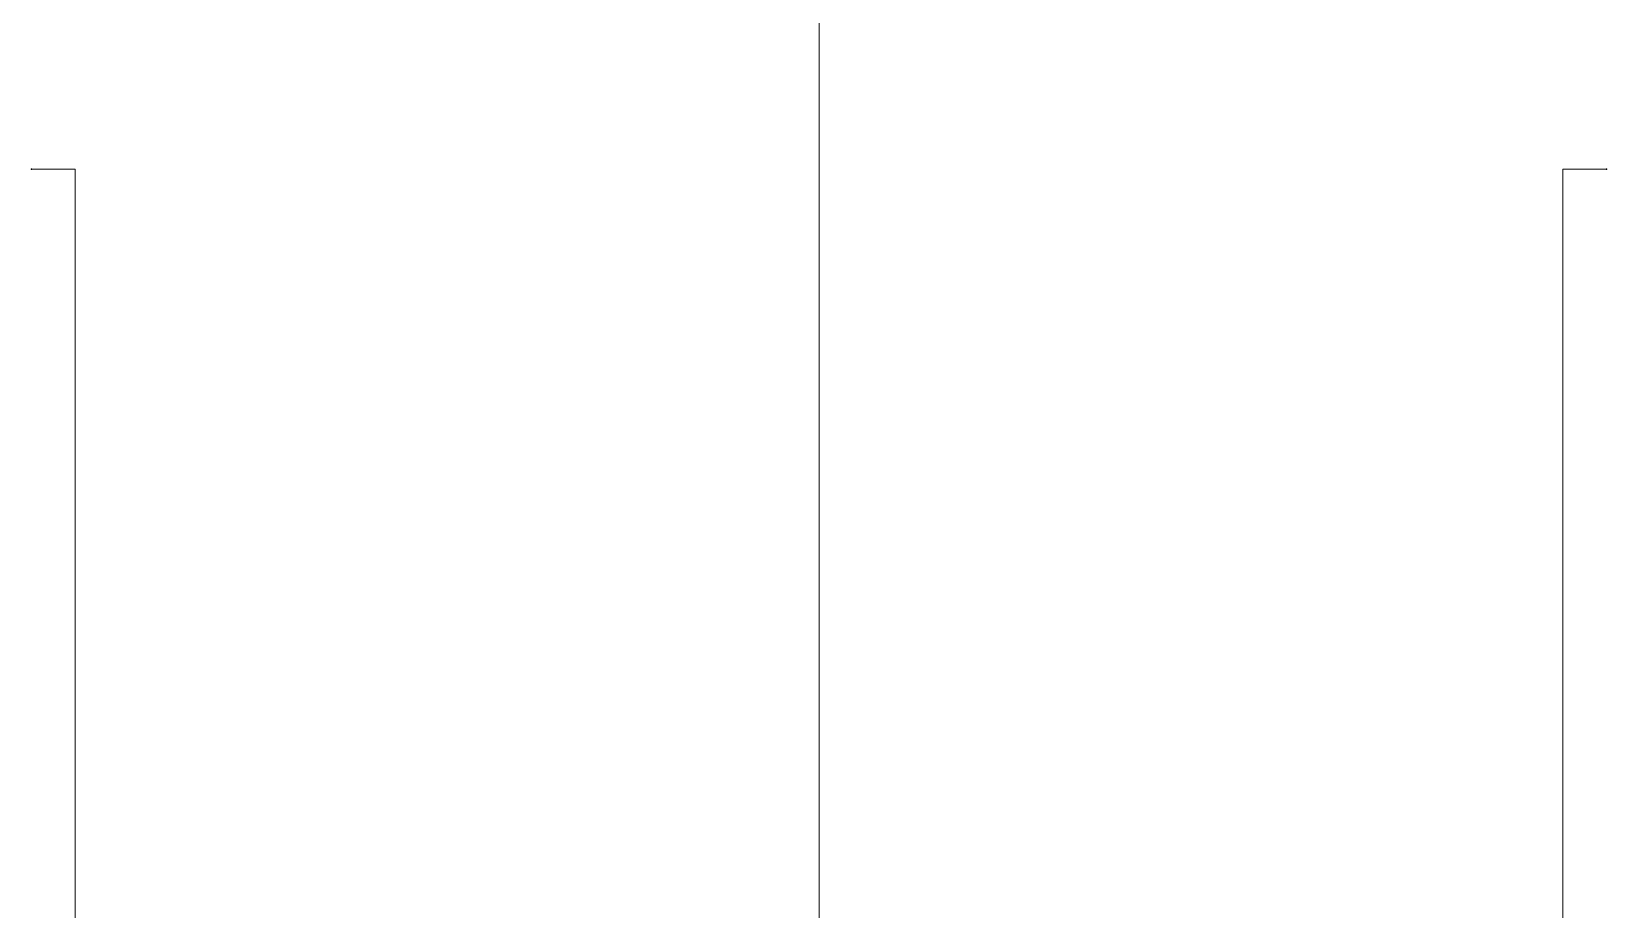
# Model space of a CAD drawing. Header units: millimetres. Extents: x 76 to 112, y 201 to 368.
# Drawn here: x 76.39 to 112.39, y 221.11 to 241.16 of the extents above; entities that cross this region are included whole.
import ezdxf

# ---------------------------------------------------------------- set-up
doc = ezdxf.new("R2010")
doc.units = ezdxf.units.MM
doc.layers.add('TOP_Drill', color=7, linetype='Continuous')
doc.layers.add('TOP_Full_CutOut_90_2', color=7, linetype='Continuous', lineweight=18)

msp = doc.modelspace()

# ---------------------------------------------------------------- linework, layer by layer
at = {"layer": 'TOP_Drill'}
for p in [(76.388466, 238.014981), (112.388483, 238.015003)]:
    msp.add_point(p, dxfattribs=at)
at = {"layer": 'TOP_Full_CutOut_90_2'}
for points in [[(94.389109, 209.548844), (94.388504, 240.049013), (94.388465, 274.549181)], [(76.388466, 238.014981), (77.388466, 238.014981), (77.38911, 209.54851)], [(112.388483, 238.015003), (111.388483, 238.014981), (111.389107, 209.549181)]]:
    msp.add_lwpolyline(points, dxfattribs=at)

doc.saveas('drawing.dxf')
